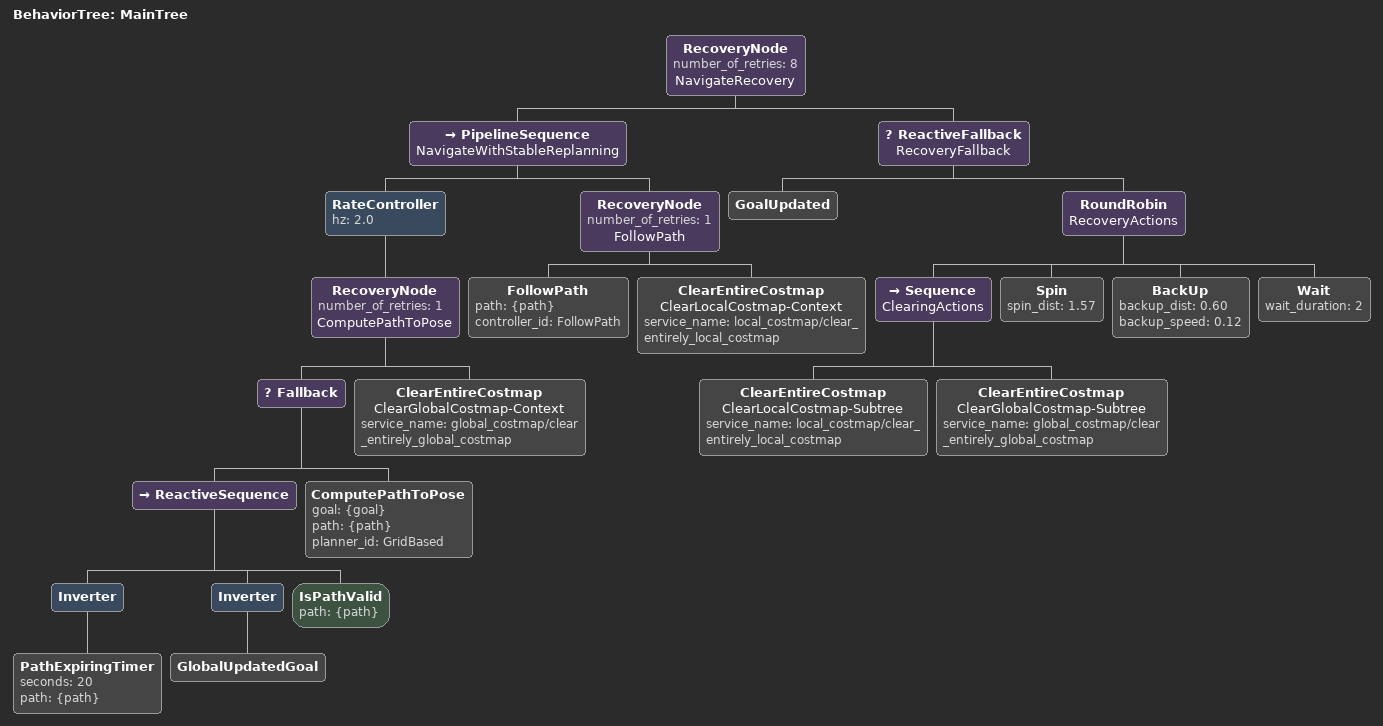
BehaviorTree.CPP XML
<!--
  Generic online-planning tree with a stronger recovery action. It does not
  provide route waypoints: every path still comes from the live costmap and
  the current NavigateToPose goal.
-->
<root main_tree_to_execute="MainTree">
  <BehaviorTree ID="MainTree">
    <RecoveryNode number_of_retries="8" name="NavigateRecovery">
      <PipelineSequence name="NavigateWithStableReplanning">
        <RateController hz="2.0">
          <RecoveryNode number_of_retries="1" name="ComputePathToPose">
            <Fallback>
              <ReactiveSequence>
                <Inverter>
                <PathExpiringTimer seconds="20" path="{path}"/>
                </Inverter>
                <Inverter>
                <GlobalUpdatedGoal/>
                </Inverter>
                <IsPathValid path="{path}"/>
              </ReactiveSequence>
              <ComputePathToPose goal="{goal}" path="{path}" planner_id="GridBased"/>
            </Fallback>
            <ClearEntireCostmap name="ClearGlobalCostmap-Context" service_name="global_costmap/clear_entirely_global_costmap"/>
          </RecoveryNode>
        </RateController>
        <RecoveryNode number_of_retries="1" name="FollowPath">
          <FollowPath path="{path}" controller_id="FollowPath"/>
          <ClearEntireCostmap name="ClearLocalCostmap-Context" service_name="local_costmap/clear_entirely_local_costmap"/>
        </RecoveryNode>
      </PipelineSequence>
      <ReactiveFallback name="RecoveryFallback">
        <GoalUpdated/>
        <RoundRobin name="RecoveryActions">
          <Sequence name="ClearingActions">
            <ClearEntireCostmap name="ClearLocalCostmap-Subtree" service_name="local_costmap/clear_entirely_local_costmap"/>
            <ClearEntireCostmap name="ClearGlobalCostmap-Subtree" service_name="global_costmap/clear_entirely_global_costmap"/>
          </Sequence>
          <Spin spin_dist="1.57"/>
          <BackUp backup_dist="0.60" backup_speed="0.12"/>
          <Wait wait_duration="2"/>
        </RoundRobin>
      </ReactiveFallback>
    </RecoveryNode>
  </BehaviorTree>
</root>
